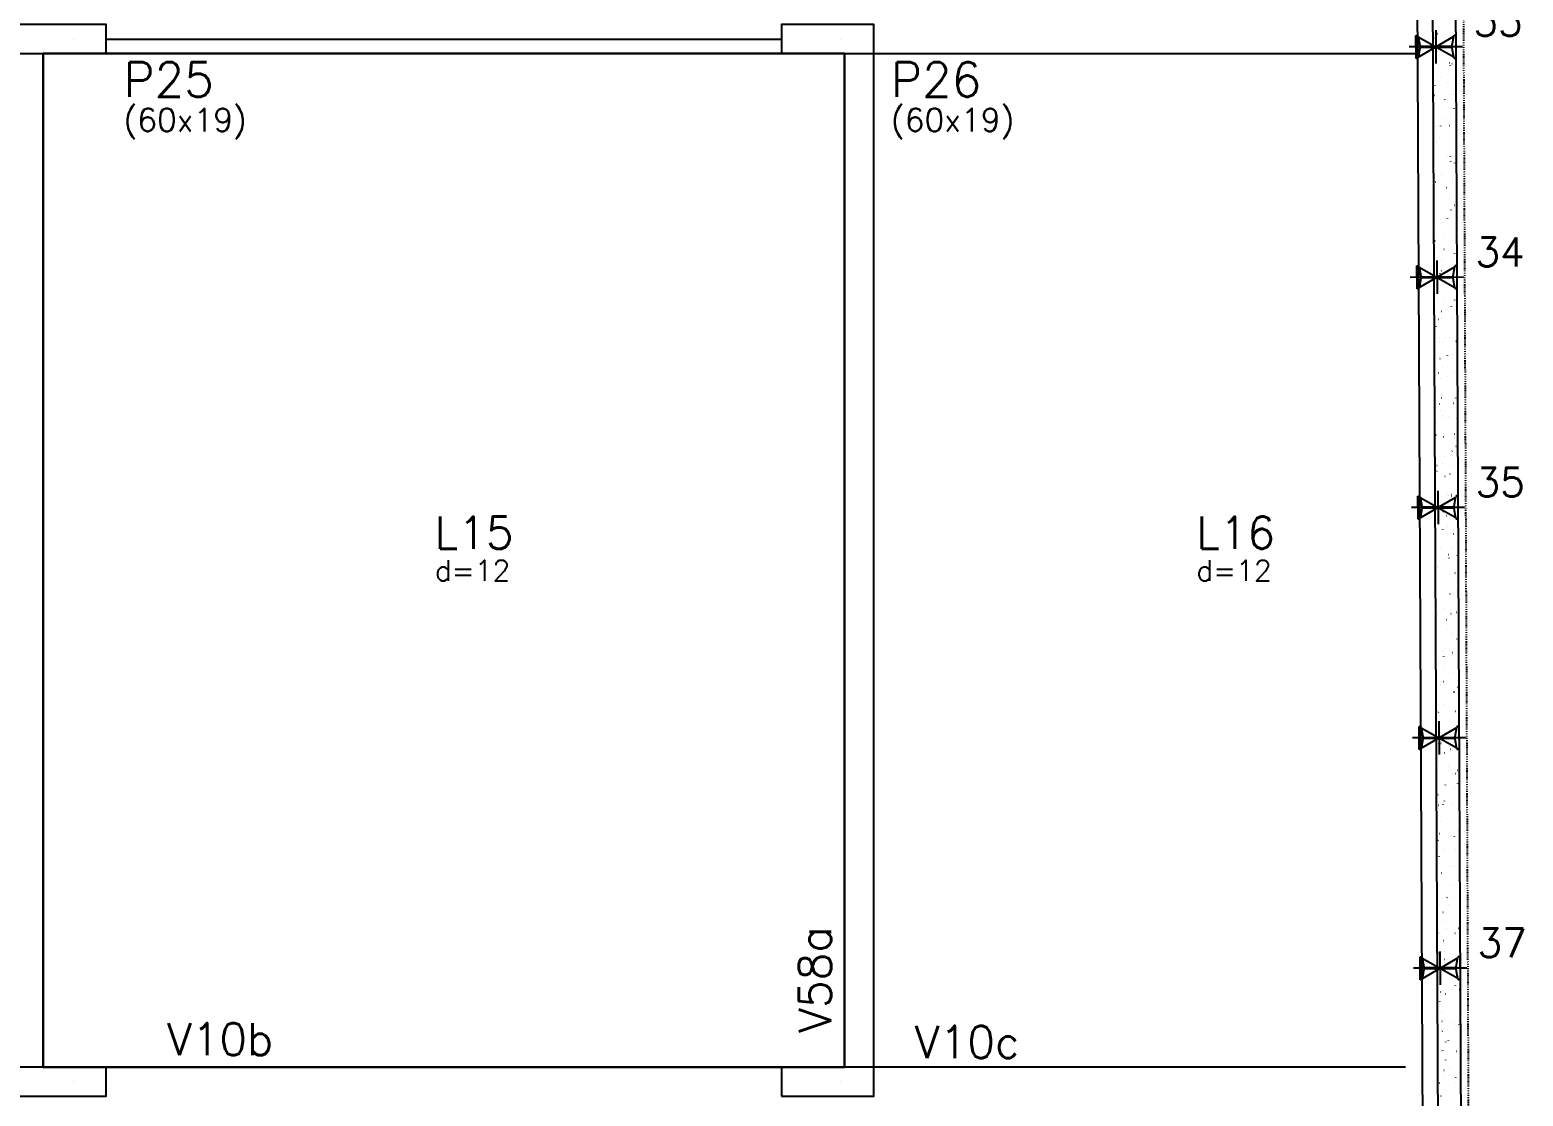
# Model space of a CAD drawing. Extents: x -40810 to 33675, y -2018 to 21213.
# Drawn here: x -8272 to -7300, y 11625 to 12320 of the extents above; entities that cross this region are included whole.
import ezdxf

# ---------------------------------------------------------------- set-up
doc = ezdxf.new("R2010")
doc.units = 0
doc.linetypes.add('DASHED', pattern=[0.75, 0.5, -0.25])
doc.linetypes.add('ESTILO_TQS_0003', pattern=[1.5, 0.5, -0.4, 0.1, -0.5])
doc.layers.get('0').update_dxf_attribs({"color": 1, "lineweight": 9})
for name, color, linetype in [('1', 5, 'Continuous'), ('10', 7, 'Continuous'), ('12', 3, 'Continuous'), ('13', 7, 'Continuous'), ('19', 5, 'Continuous'), ('24', 5, 'ESTILO_TQS_0003'), ('242', 3, 'Continuous'), ('3', 2, 'Continuous'), ('49', 20, 'Continuous'), ('51', 6, 'Continuous'), ('52', 21, 'Continuous'), ('8', 5, 'Continuous'), ('9', 3, 'Continuous'), ('PEDIREITO', 1, 'DASHED'), ('STEPHANIE', 6, 'Continuous')]:
    doc.layers.add(name, color=color, linetype=linetype)
doc.styles.get("Standard").update_dxf_attribs({"font": 'romans.shx', "width": 0.8})

# ---------------------------------------------------------------- blocks, each defined once
blk = doc.blocks.new('_H9EFD498501-004')
for p, q in [((3960.702911, 3805.538144), (3960.702911, 3805.538144)), ((3960.702911, 3805.538144), (3960.702911, 3805.538144)), ((3963.660768, 3805.667287), (3963.735696, 3805.670558)), ((3973.776131, 3806.108933), (3973.85106, 3806.112204)), ((3975.649346, 3806.190719), (3975.700142, 3806.192937)), ((3960.7197, 3801.805755), (3960.7197, 3801.805755)), ((3960.7197, 3801.805755), (3960.7197, 3801.805755)), ((3960.7197, 3801.805755), (3960.7197, 3801.805755)), ((3960.731634, 3799.152726), (3960.731634, 3799.152726)), ((3960.731634, 3799.152726), (3960.731634, 3799.152726)), ((3960.731634, 3799.152726), (3960.731634, 3799.152726)), ((3961.82845, 3803.250706), (3961.874107, 3803.310207)), ((3962.02105, 3803.032953), (3962.030839, 3803.107311)), ((3973.284364, 3798.546917), (3973.294153, 3798.621275)), ((3973.96004, 3802.085393), (3974.033262, 3802.101626)), ((3960.757357, 3793.434257), (3960.757357, 3793.434257)), ((3960.789561, 3786.275011), (3960.789561, 3786.275011)), ((3960.793327, 3785.437957), (3960.793327, 3785.437957)), ((3960.793327, 3785.437957), (3960.793327, 3785.437957)), ((3960.793327, 3785.437957), (3960.793327, 3785.437957)), ((3961.13593, 3786.351799), (3961.209152, 3786.368032)), ((3962.488315, 3785.511962), (3962.563243, 3785.515233)), ((3964.36153, 3785.593748), (3964.436459, 3785.597019)), ((3971.693576, 3786.463683), (3971.703365, 3786.538041)), ((3972.002586, 3784.884209), (3972.048243, 3784.94371)), ((3973.203107, 3785.97978), (3973.278036, 3785.983051)), ((3974.315926, 3789.273733), (3974.389149, 3789.289966)), ((3974.399584, 3788.008037), (3974.445242, 3788.067539)), ((3965.747563, 3776.732503), (3965.79322, 3776.792005)), ((3975.037924, 3776.543239), (3975.111146, 3776.559472)), ((3960.847488, 3773.397295), (3960.847488, 3773.397295)), ((3960.847488, 3773.397295), (3960.847488, 3773.397295)), ((3960.847488, 3773.397295), (3960.847488, 3773.397295)), ((3960.861131, 3770.364382), (3960.861131, 3770.364382)), ((3960.861131, 3770.364382), (3960.861131, 3770.364382)), ((3960.861131, 3770.364382), (3960.861131, 3770.364382)), ((3960.883742, 3765.33777), (3960.883742, 3765.33777)), ((3960.883742, 3765.33777), (3960.883742, 3765.33777)), ((3961.915291, 3765.382808), (3961.990219, 3765.38608)), ((3962.00368, 3771.85338), (3962.049337, 3771.912882)), ((3970.029367, 3773.822761), (3970.039156, 3773.897119)), ((3972.030654, 3765.824455), (3972.105583, 3765.827726)), ((3973.903869, 3765.906241), (3973.978798, 3765.909512)), ((3960.905415, 3760.519579), (3960.905415, 3760.519579)), ((3962.213814, 3760.809644), (3962.287037, 3760.825877)), ((3968.541368, 3762.520289), (3968.551158, 3762.594648)), ((3974.574814, 3756.610712), (3974.620471, 3756.670213)), ((3975.393811, 3763.731579), (3975.467033, 3763.747812)), ((3960.963342, 3747.641864), (3960.963342, 3747.641864)), ((3960.963342, 3747.641864), (3960.963342, 3747.641864)), ((3960.963342, 3747.641864), (3960.963342, 3747.641864)), ((3962.616053, 3745.309269), (3962.690982, 3745.312541)), ((3965.922792, 3745.335177), (3965.96845, 3745.394679)), ((3966.95058, 3750.437055), (3966.96037, 3750.511413)), ((3971.45763, 3745.695301), (3971.532559, 3745.698573)), ((3972.177816, 3753.486883), (3972.223473, 3753.546385)), ((3960.974158, 3745.237583), (3960.974158, 3745.237583)), ((3961.002562, 3738.923008), (3961.002562, 3738.923008)), ((3961.002562, 3738.923008), (3961.002562, 3738.923008)), ((3961.002562, 3738.923008), (3961.002562, 3738.923008)), ((3962.17891, 3740.456054), (3962.224567, 3740.515556)), ((3965.286371, 3737.796133), (3965.296161, 3737.870491)), ((3961.02127, 3734.764148), (3961.02127, 3734.764148)), ((3963.291699, 3735.26749), (3963.364921, 3735.283723)), ((3963.798373, 3726.493662), (3963.808162, 3726.56802)), ((3961.064573, 3725.137396), (3961.064573, 3725.137396)), ((3961.064573, 3725.137396), (3961.064573, 3725.137396)), ((3961.064573, 3725.137396), (3961.064573, 3725.137396)), ((3961.079197, 3721.886433), (3961.079197, 3721.886433)), ((3961.079197, 3721.886433), (3961.079197, 3721.886433)), ((3961.079197, 3721.886433), (3961.079197, 3721.886433)), ((3970.285177, 3725.539976), (3970.360106, 3725.543247)), ((3972.158392, 3725.621762), (3972.233321, 3725.625034)), ((3972.353046, 3722.089557), (3972.398703, 3722.149059)), ((3974.750044, 3725.213386), (3974.795701, 3725.272888)), ((3974.958897, 3721.226863), (3974.968687, 3721.301221)), ((3961.137124, 3709.008717), (3961.137124, 3709.008717)), ((3961.143993, 3707.481635), (3961.143993, 3707.481635)), ((3961.143993, 3707.481635), (3961.143993, 3707.481635)), ((3961.143993, 3707.481635), (3961.143993, 3707.481635)), ((3962.207585, 3714.410427), (3962.217374, 3714.484786)), ((3962.35414, 3709.058729), (3962.399797, 3709.11823)), ((3964.369583, 3709.725336), (3964.442805, 3709.741569)), ((3966.098022, 3713.937852), (3966.143679, 3713.997353)), ((3973.294688, 3708.585941), (3973.304478, 3708.660299)), ((3961.148995, 3706.36964), (3961.148995, 3706.36964)), ((3961.148995, 3706.36964), (3961.148995, 3706.36964)), ((3961.154988, 3705.037209), (3961.154988, 3705.037209)), ((3961.154988, 3705.037209), (3961.154988, 3705.037209)), ((3969.712153, 3705.410823), (3969.787082, 3705.414094)), ((3971.80669, 3697.283469), (3971.816479, 3697.357828)), ((3961.195051, 3696.131002), (3961.195051, 3696.131002)), ((3961.195051, 3696.131002), (3961.195051, 3696.131002)), ((3961.195051, 3696.131002), (3961.195051, 3696.131002)), ((3972.528276, 3690.692232), (3972.573933, 3690.751733)), ((3974.925274, 3693.816061), (3974.970931, 3693.875562)), ((3961.245404, 3684.937022), (3961.245404, 3684.937022)), ((3961.245404, 3684.937022), (3961.245404, 3684.937022)), ((3961.245404, 3684.937022), (3961.245404, 3684.937022)), ((3961.252978, 3683.253286), (3961.252978, 3683.253286)), ((3961.252978, 3683.253286), (3961.252978, 3683.253286)), ((3961.252978, 3683.253286), (3961.252978, 3683.253286)), ((3961.786357, 3683.371533), (3961.859579, 3683.387766)), ((3962.529369, 3677.661403), (3962.575026, 3677.720905)), ((3965.447467, 3684.183182), (3965.520689, 3684.199415)), ((3966.273252, 3682.540526), (3966.318909, 3682.600028)), ((3968.5397, 3685.255497), (3968.614629, 3685.258769)), ((3970.215902, 3685.200235), (3970.225691, 3685.274593)), ((3970.412915, 3685.337284), (3970.487844, 3685.340555)), ((3961.285424, 3676.040262), (3961.285424, 3676.040262)), ((3961.285424, 3676.040262), (3961.285424, 3676.040262)), ((3961.285424, 3676.040262), (3961.285424, 3676.040262)), ((3961.310905, 3670.37557), (3961.310905, 3670.37557)), ((3961.310905, 3670.37557), (3961.310905, 3670.37557)), ((3962.142243, 3670.559874), (3962.215466, 3670.576107)), ((3968.551693, 3672.559313), (3968.561482, 3672.633671)), ((3961.335819, 3664.836835), (3961.335819, 3664.836835)), ((3961.335819, 3664.836835), (3961.335819, 3664.836835)), ((3962.864241, 3657.829379), (3962.937463, 3657.845612)), ((3966.525351, 3658.641028), (3966.598573, 3658.657261)), ((3967.063694, 3661.256842), (3967.073484, 3661.3312)), ((3967.966676, 3665.126344), (3968.041604, 3665.129615)), ((3972.703506, 3659.294906), (3972.749163, 3659.354408)), ((3975.100504, 3662.418735), (3975.146161, 3662.478236)), ((3961.368832, 3657.497855), (3961.368832, 3657.497855)), ((3961.368832, 3657.497855), (3961.368832, 3657.497855)), ((3961.368832, 3657.497855), (3961.368832, 3657.497855)), ((3965.472906, 3649.173607), (3965.482696, 3649.247966)), ((3966.448482, 3651.143201), (3966.494139, 3651.202702)), ((3961.426235, 3644.736647), (3961.426235, 3644.736647)), ((3961.426235, 3644.736647), (3961.426235, 3644.736647)), ((3961.426235, 3644.736647), (3961.426235, 3644.736647)), ((3961.426759, 3644.620139), (3961.426759, 3644.620139)), ((3961.426759, 3644.620139), (3961.426759, 3644.620139)), ((3961.426855, 3644.598888), (3961.426855, 3644.598888)), ((3961.426855, 3644.598888), (3961.426855, 3644.598888)), ((3961.426855, 3644.598888), (3961.426855, 3644.598888)), ((3962.704599, 3646.264077), (3962.750256, 3646.323579)), ((3963.220128, 3645.01772), (3963.29335, 3645.033953)), ((3966.794223, 3644.971019), (3966.869152, 3644.97429)), ((3968.667438, 3645.052805), (3968.742367, 3645.056077)), ((3961.484686, 3631.742424), (3961.484686, 3631.742424)), ((3961.484686, 3631.742424), (3961.484686, 3631.742424)), ((3961.484686, 3631.742424), (3961.484686, 3631.742424)), ((3963.808697, 3636.532685), (3963.818487, 3636.607044)), ((3963.942125, 3632.287225), (3964.015347, 3632.303458)), ((3967.603235, 3633.098873), (3967.676457, 3633.115106)), ((3975.072011, 3632.046649), (3975.081801, 3632.121008)), ((3975.275734, 3631.021409), (3975.321391, 3631.080911)), ((3961.51665, 3624.63646), (3961.51665, 3624.63646)), ((3961.51665, 3624.63646), (3961.51665, 3624.63646)), ((3961.540632, 3619.305023), (3961.540632, 3619.305023)), ((3961.540632, 3619.305023), (3961.540632, 3619.305023)), ((3961.540632, 3619.305023), (3961.540632, 3619.305023)), ((3961.542613, 3618.864708), (3961.542613, 3618.864708)), ((3961.542613, 3618.864708), (3961.542613, 3618.864708)), ((3962.320699, 3625.230214), (3962.330488, 3625.304572)), ((3964.298012, 3619.475565), (3964.371234, 3619.491798)), ((3966.221199, 3624.841865), (3966.296127, 3624.845137)), ((3966.623712, 3619.745875), (3966.669369, 3619.805376)), ((3972.878736, 3627.89758), (3972.924393, 3627.957082)), ((3973.481223, 3619.963415), (3973.491013, 3620.037773)), ((3976.336562, 3625.283512), (3976.411491, 3625.286783)), ((3961.568285, 3613.157515), (3961.568285, 3613.157515)), ((3961.568285, 3613.157515), (3961.568285, 3613.157515)), ((3961.568285, 3613.157515), (3961.568285, 3613.157515)), ((3962.879829, 3614.866752), (3962.925486, 3614.926253)), ((3961.60054, 3605.986993), (3961.60054, 3605.986993)), ((3961.60054, 3605.986993), (3961.60054, 3605.986993)), ((3961.60054, 3605.986993), (3961.60054, 3605.986993)), ((3961.607066, 3604.536273), (3961.607066, 3604.536273)), ((3961.607066, 3604.536273), (3961.607066, 3604.536273)), ((3961.607066, 3604.536273), (3961.607066, 3604.536273)), ((3965.020009, 3606.745071), (3965.093232, 3606.761304)), ((3965.048746, 3604.68654), (3965.123674, 3604.689812)), ((3966.921961, 3604.768327), (3966.99689, 3604.771598)), ((3968.681119, 3607.556719), (3968.754342, 3607.572952)), ((3971.817014, 3607.322493), (3971.826804, 3607.396851)), ((3975.450963, 3599.624084), (3975.496621, 3599.683585)), ((3975.763538, 3605.154358), (3975.838467, 3605.15763)), ((3961.658467, 3593.109277), (3961.658467, 3593.109277)), ((3961.658467, 3593.109277), (3961.658467, 3593.109277)), ((3965.375896, 3593.933411), (3965.449118, 3593.949644)), ((3970.329016, 3596.020022), (3970.338805, 3596.09438)), ((3973.053965, 3596.500255), (3973.099622, 3596.559756)), ((3961.697481, 3584.436086), (3961.697481, 3584.436086)), ((3961.697481, 3584.436086), (3961.697481, 3584.436086)), ((3961.709716, 3581.716142), (3961.709716, 3581.716142)), ((3961.709716, 3581.716142), (3961.709716, 3581.716142)), ((3961.709716, 3581.716142), (3961.709716, 3581.716142)), ((3961.716394, 3580.231561), (3961.716394, 3580.231561)), ((3961.716394, 3580.231561), (3961.716394, 3580.231561)), ((3961.716394, 3580.231561), (3961.716394, 3580.231561)), ((3963.055059, 3583.469426), (3963.100716, 3583.528928)), ((3964.475722, 3584.557387), (3964.55065, 3584.560658)), ((3966.097893, 3581.202916), (3966.171116, 3581.219149)), ((3966.798942, 3588.348549), (3966.844599, 3588.408051)), ((3968.738228, 3583.936787), (3968.748017, 3584.011146)), ((3969.759003, 3582.014565), (3969.832226, 3582.030798)), ((3974.591085, 3584.999033), (3974.666014, 3585.002305)), ((3976.4643, 3585.08082), (3976.539229, 3585.084091)), ((3967.074019, 3571.295865), (3967.083808, 3571.370224)), ((3961.774321, 3567.353846), (3961.774321, 3567.353846)), ((3961.774321, 3567.353846), (3961.774321, 3567.353846)), ((3961.787897, 3564.335899), (3961.787897, 3564.335899)), ((3961.787897, 3564.335899), (3961.787897, 3564.335899)), ((3961.787897, 3564.335899), (3961.787897, 3564.335899)), ((3963.303269, 3564.402062), (3963.378197, 3564.405333)), ((3965.176484, 3564.483848), (3965.251413, 3564.48712)), ((3966.45378, 3568.391257), (3966.527002, 3568.40749)), ((3973.229195, 3565.102929), (3973.274852, 3565.162431)), ((3974.018061, 3564.86988), (3974.09299, 3564.873151)), ((3975.626193, 3568.226758), (3975.67185, 3568.286259)), ((3961.832248, 3554.47613), (3961.832248, 3554.47613)), ((3961.832248, 3554.47613), (3961.832248, 3554.47613)), ((3961.832248, 3554.47613), (3961.832248, 3554.47613)), ((3963.230289, 3552.072101), (3963.275946, 3552.131602)), ((3965.58602, 3559.993394), (3965.59581, 3560.067752)), ((3966.974172, 3556.951224), (3967.019829, 3557.010725)), ((3967.175778, 3555.660762), (3967.249, 3555.676995)), ((3970.836888, 3556.472411), (3970.91011, 3556.488644)), ((3976.746545, 3554.726595), (3976.756334, 3554.800953)), ((3961.851147, 3550.274768), (3961.851147, 3550.274768)), ((3961.851147, 3550.274768), (3961.851147, 3550.274768)), ((3961.851147, 3550.274768), (3961.851147, 3550.274768)), ((3961.878312, 3544.235712), (3961.878312, 3544.235712)), ((3961.878312, 3544.235712), (3961.878312, 3544.235712)), ((3961.890175, 3541.598415), (3961.890175, 3541.598415)), ((3961.890175, 3541.598415), (3961.890175, 3541.598415)), ((3962.730245, 3544.272908), (3962.805173, 3544.27618)), ((3963.995232, 3547.91016), (3964.005022, 3547.984518)), ((3967.531664, 3542.849103), (3967.604886, 3542.865336)), ((3972.845608, 3544.714555), (3972.920537, 3544.717826)), ((3974.718823, 3544.796341), (3974.793752, 3544.799612)), ((3975.082336, 3542.085673), (3975.092125, 3542.160031)), ((3961.93227, 3532.240406), (3961.93227, 3532.240406)), ((3962.331023, 3535.269238), (3962.340813, 3535.343596)), ((3973.404425, 3533.705604), (3973.450082, 3533.765105)), ((3975.801423, 3536.829432), (3975.84708, 3536.888934)), ((3961.948102, 3528.720699), (3961.948102, 3528.720699)), ((3961.948102, 3528.720699), (3961.948102, 3528.720699)), ((3961.948102, 3528.720699), (3961.948102, 3528.720699)), ((3961.968728, 3524.135525), (3961.968728, 3524.135525)), ((3963.431007, 3524.19937), (3963.505936, 3524.202641)), ((3967.149401, 3525.553898), (3967.195058, 3525.613399)), ((3968.253662, 3530.118608), (3968.326884, 3530.134841)), ((3971.914772, 3530.930257), (3971.987994, 3530.94649)), ((3972.272584, 3524.585401), (3972.347513, 3524.588673)), ((3973.594337, 3530.783201), (3973.604127, 3530.85756)), ((3961.992578, 3518.833395), (3961.992578, 3518.833395)), ((3961.992578, 3518.833395), (3961.992578, 3518.833395)), ((3961.992578, 3518.833395), (3961.992578, 3518.833395)), ((3962.00603, 3515.842984), (3962.00603, 3515.842984)), ((3962.00603, 3515.842984), (3962.00603, 3515.842984)), ((3963.405519, 3520.674775), (3963.451176, 3520.734276)), ((3968.609548, 3517.306948), (3968.682771, 3517.323181)), ((3972.003549, 3518.699967), (3972.013339, 3518.774326)), ((3962.059143, 3504.035338), (3962.059143, 3504.035338)), ((3962.059143, 3504.035338), (3962.059143, 3504.035338)), ((3962.059143, 3504.035338), (3962.059143, 3504.035338)), ((3962.063957, 3502.965268), (3962.063957, 3502.965268)), ((3962.063957, 3502.965268), (3962.063957, 3502.965268)), ((3962.063957, 3502.965268), (3962.063957, 3502.965268)), ((3969.331546, 3504.576454), (3969.404768, 3504.592687)), ((3970.33934, 3506.059045), (3970.34913, 3506.133404)), ((3971.100131, 3504.430076), (3971.17506, 3504.433348)), ((3972.973346, 3504.511862), (3973.048275, 3504.515134)), ((3972.992656, 3505.388102), (3973.065878, 3505.404335)), ((3973.579655, 3502.308278), (3973.625312, 3502.367779)), ((3975.976653, 3505.432107), (3976.02231, 3505.491608)), ((3967.324631, 3494.156572), (3967.370288, 3494.216074)), ((3968.851342, 3494.756574), (3968.861131, 3494.830932)), ((3962.121884, 3490.087552), (3962.121884, 3490.087552)), ((3962.121884, 3490.087552), (3962.121884, 3490.087552)), ((3962.134009, 3487.392022), (3962.134009, 3487.392022)), ((3962.134009, 3487.392022), (3962.134009, 3487.392022)), ((3962.134009, 3487.392022), (3962.134009, 3487.392022)), ((3962.149559, 3483.935151), (3962.149559, 3483.935151)), ((3962.149559, 3483.935151), (3962.149559, 3483.935151)), ((3963.580748, 3489.277449), (3963.626406, 3489.336951)), ((3967.260554, 3482.67334), (3967.270343, 3482.747698)), ((3969.687433, 3491.764794), (3969.760655, 3491.781027)), ((3970.527107, 3484.300923), (3970.602036, 3484.304194)), ((3962.179811, 3477.209837), (3962.179811, 3477.209837)), ((3962.179811, 3477.209837), (3962.179811, 3477.209837)), ((3962.179811, 3477.209837), (3962.179811, 3477.209837)), ((3970.40943, 3479.0343), (3970.482652, 3479.050533)), ((3974.07054, 3479.845948), (3974.143762, 3479.862181)), ((3976.151883, 3474.034781), (3976.19754, 3474.094283)), ((3962.237738, 3464.332121), (3962.237738, 3464.332121)), ((3962.237738, 3464.332121), (3962.237738, 3464.332121)), ((3962.239974, 3463.834964), (3962.239974, 3463.834964)), ((3962.239974, 3463.834964), (3962.239974, 3463.834964)), ((3962.239974, 3463.834964), (3962.239974, 3463.834964)), ((3965.596345, 3470.032418), (3965.606134, 3470.106776)), ((3969.354654, 3464.145598), (3969.429583, 3464.148869)), ((3970.765317, 3466.22264), (3970.838539, 3466.238873)), ((3971.227869, 3464.227384), (3971.302798, 3464.230655)), ((3973.754885, 3470.910952), (3973.800542, 3470.970454)), ((3976.859659, 3465.546381), (3976.869448, 3465.62074)), ((3962.27544, 3455.950648), (3962.27544, 3455.950648)), ((3962.27544, 3455.950648), (3962.27544, 3455.950648)), ((3962.27544, 3455.950648), (3962.27544, 3455.950648)), ((3963.755978, 3457.880124), (3963.801635, 3457.939625)), ((3964.108346, 3458.729946), (3964.118136, 3458.804305)), ((3967.499861, 3462.759247), (3967.545518, 3462.818748)), ((3971.487314, 3453.492145), (3971.560536, 3453.508378)), ((3975.148424, 3454.303794), (3975.221646, 3454.320027)), ((3975.268871, 3453.463147), (3975.27866, 3453.537506)), ((3962.295665, 3451.454406), (3962.295665, 3451.454406)), ((3962.295665, 3451.454406), (3962.295665, 3451.454406)), ((3962.295665, 3451.454406), (3962.295665, 3451.454406)), ((3962.323908, 3445.175789), (3962.323908, 3445.175789)), ((3962.323908, 3445.175789), (3962.323908, 3445.175789)), ((3962.33039, 3443.734777), (3962.33039, 3443.734777)), ((3962.33039, 3443.734777), (3962.33039, 3443.734777)), ((3962.517558, 3446.646712), (3962.527348, 3446.72107)), ((3968.78163, 3444.016444), (3968.856559, 3444.019716)), ((3962.353592, 3438.57669), (3962.353592, 3438.57669)), ((3962.353592, 3438.57669), (3962.353592, 3438.57669)), ((3971.843201, 3440.680486), (3971.916423, 3440.696719)), ((3973.604662, 3440.822225), (3973.614451, 3440.896584)), ((3973.930115, 3439.513627), (3973.975772, 3439.573128)), ((3976.327113, 3442.637455), (3976.37277, 3442.696957)), ((3962.411519, 3425.698975), (3962.411519, 3425.698975)), ((3962.411519, 3425.698975), (3962.411519, 3425.698975)), ((3962.411519, 3425.698975), (3962.411519, 3425.698975)), ((3962.416871, 3424.509275), (3962.416871, 3424.509275)), ((3962.416871, 3424.509275), (3962.416871, 3424.509275)), ((3962.416871, 3424.509275), (3962.416871, 3424.509275)), ((3963.931208, 3426.482798), (3963.976865, 3426.5423)), ((3967.675091, 3431.361921), (3967.720748, 3431.421423)), ((3972.116663, 3429.519754), (3972.126453, 3429.594112)), ((3972.565198, 3427.949991), (3972.638421, 3427.966224)), ((3976.226308, 3428.76164), (3976.299531, 3428.777873)), ((3962.420805, 3423.63459), (3962.420805, 3423.63459)), ((3962.420805, 3423.63459), (3962.420805, 3423.63459)), ((3962.420805, 3423.63459), (3962.420805, 3423.63459)), ((3967.609177, 3423.861119), (3967.684106, 3423.864391)), ((3969.482392, 3423.942905), (3969.557321, 3423.946177)), ((3970.525875, 3417.43652), (3970.535665, 3417.510878)), ((3972.921085, 3415.138332), (3972.994307, 3415.154565)), ((3962.469446, 3412.821259), (3962.469446, 3412.821259)), ((3962.469446, 3412.821259), (3962.469446, 3412.821259)), ((3968.861666, 3404.795598), (3968.871456, 3404.869956)), ((3974.105344, 3408.116301), (3974.151001, 3408.175803)), ((3976.502343, 3411.24013), (3976.548, 3411.299631)), ((3962.511221, 3403.534403), (3962.511221, 3403.534403)), ((3962.511221, 3403.534403), (3962.511221, 3403.534403)), ((3962.527373, 3399.943544), (3962.527373, 3399.943544)), ((3962.527373, 3399.943544), (3962.527373, 3399.943544)), ((3962.527373, 3399.943544), (3962.527373, 3399.943544)), ((3964.106438, 3395.085472), (3964.152095, 3395.144974)), ((3967.036153, 3403.731966), (3967.111081, 3403.735237)), ((3967.850321, 3399.964595), (3967.895978, 3400.024097)), ((3973.643083, 3402.407837), (3973.716305, 3402.42407)), ((3977.151516, 3404.173612), (3977.226445, 3404.176883)), ((3977.304193, 3403.219486), (3977.377415, 3403.235718)), ((3962.558301, 3393.067902), (3962.558301, 3393.067902)), ((3962.558301, 3393.067902), (3962.558301, 3393.067902)), ((3962.558301, 3393.067902), (3962.558301, 3393.067902)), ((3962.5853, 3387.065828), (3962.5853, 3387.065828)), ((3962.5853, 3387.065828), (3962.5853, 3387.065828)), ((3967.373668, 3393.493126), (3967.383457, 3393.567485)), ((3973.998969, 3389.596177), (3974.072191, 3389.61241)), ((3962.601636, 3383.434216), (3962.601636, 3383.434216)), ((3962.601636, 3383.434216), (3962.601636, 3383.434216)), ((3962.601636, 3383.434216), (3962.601636, 3383.434216)), ((3965.78288, 3381.409892), (3965.792669, 3381.48425)), ((3965.8637, 3383.576641), (3965.938629, 3383.579912)), ((3967.736915, 3383.658427), (3967.811844, 3383.661698)), ((3974.280574, 3376.718975), (3974.326231, 3376.778477)), ((3974.720967, 3376.865683), (3974.794189, 3376.881916)), ((3976.578492, 3384.044458), (3976.653421, 3384.04773)), ((3976.677572, 3379.842804), (3976.723229, 3379.902306)), ((3976.869983, 3375.585405), (3976.879773, 3375.659764)), ((3962.643227, 3374.188112), (3962.643227, 3374.188112)), ((3962.643227, 3374.188112), (3962.643227, 3374.188112)), ((3962.643227, 3374.188112), (3962.643227, 3374.188112)), ((3964.118671, 3368.76897), (3964.12846, 3368.843328)), ((3968.025551, 3368.56727), (3968.071208, 3368.626771)), ((3962.692051, 3363.334029), (3962.692051, 3363.334029)), ((3962.692051, 3363.334029), (3962.692051, 3363.334029)), ((3962.699732, 3361.626528), (3962.699732, 3361.626528)), ((3962.699732, 3361.626528), (3962.699732, 3361.626528)), ((3962.699732, 3361.626528), (3962.699732, 3361.626528)), ((3962.701154, 3361.310397), (3962.701154, 3361.310397)), ((3962.701154, 3361.310397), (3962.701154, 3361.310397)), ((3962.715545, 3358.111172), (3962.715545, 3358.111172)), ((3964.281668, 3363.688147), (3964.327325, 3363.747648)), ((3965.290676, 3363.447487), (3965.365604, 3363.450759)), ((3975.076853, 3364.054023), (3975.150075, 3364.070256)), ((3975.381985, 3364.282934), (3975.391774, 3364.357292)), ((3975.406039, 3363.889133), (3975.480968, 3363.892405)), ((3977.279254, 3363.97092), (3977.354183, 3363.974191)), ((3962.759081, 3348.432681), (3962.759081, 3348.432681)), ((3962.759081, 3348.432681), (3962.759081, 3348.432681)), ((3962.759081, 3348.432681), (3962.759081, 3348.432681)), ((3973.791197, 3352.1997), (3973.800986, 3352.274058)), ((3975.798851, 3351.323529), (3975.872073, 3351.339762)), ((3976.852802, 3348.445479), (3976.898459, 3348.50498)), ((3962.782467, 3343.233842), (3962.782467, 3343.233842)), ((3962.782467, 3343.233842), (3962.782467, 3343.233842)), ((3962.782467, 3343.233842), (3962.782467, 3343.233842)), ((3964.118223, 3343.292162), (3964.193151, 3343.295433)), ((3965.991438, 3343.373948), (3966.066367, 3343.37722)), ((3968.20078, 3337.169944), (3968.246437, 3337.229446)), ((3972.126988, 3339.558778), (3972.136777, 3339.633136)), ((3974.455804, 3345.32165), (3974.501461, 3345.381151)), ((3974.833015, 3343.75998), (3974.907944, 3343.763251)), ((3976.154737, 3338.511869), (3976.22796, 3338.528102)), ((3962.817008, 3335.554966), (3962.817008, 3335.554966)), ((3962.841163, 3330.185155), (3962.841163, 3330.185155)), ((3962.841163, 3330.185155), (3962.841163, 3330.185155)), ((3962.841163, 3330.185155), (3962.841163, 3330.185155)), ((3962.974741, 3335.589934), (3963.047964, 3335.606167)), ((3964.456898, 3332.290821), (3964.502555, 3332.350323)), ((3970.638989, 3328.256306), (3970.648779, 3328.330664)), ((3962.872882, 3323.133655), (3962.872882, 3323.133655)), ((3962.872882, 3323.133655), (3962.872882, 3323.133655)), ((3962.874935, 3322.67725), (3962.874935, 3322.67725)), ((3962.874935, 3322.67725), (3962.874935, 3322.67725)), ((3962.874935, 3322.67725), (3962.874935, 3322.67725)), ((3963.545199, 3323.163009), (3963.620127, 3323.16628)), ((3973.660562, 3323.604655), (3973.735491, 3323.607926)), ((3975.533777, 3323.686441), (3975.608706, 3323.689713)), ((3976.876735, 3325.781374), (3976.949957, 3325.797607)), ((3962.932862, 3309.799535), (3962.932862, 3309.799535)), ((3964.052626, 3310.04778), (3964.125848, 3310.064013)), ((3969.048201, 3316.173072), (3969.057991, 3316.24743)), ((3974.631034, 3313.924324), (3974.676691, 3313.983826)), ((3977.028032, 3317.048153), (3977.073689, 3317.107654)), ((3977.232622, 3312.969715), (3977.305844, 3312.985948)), ((3962.963298, 3303.033468), (3962.963298, 3303.033468)), ((3962.982594, 3298.743782), (3962.982594, 3298.743782)), ((3962.982594, 3298.743782), (3962.982594, 3298.743782)), ((3962.982594, 3298.743782), (3962.982594, 3298.743782)), ((3964.245961, 3303.08947), (3964.32089, 3303.092741)), ((3964.632127, 3300.893496), (3964.677785, 3300.952997)), ((3967.383992, 3303.53215), (3967.393782, 3303.606508)), ((3968.37601, 3305.772619), (3968.421667, 3305.83212)), ((3973.087538, 3303.475501), (3973.162467, 3303.478773)), ((3977.954619, 3300.23922), (3977.976039, 3300.243969)), ((3962.99079, 3296.921819), (3962.99079, 3296.921819)), ((3962.99079, 3296.921819), (3962.99079, 3296.921819)), ((3962.99079, 3296.921819), (3962.99079, 3296.921819)), ((3965.895994, 3292.229678), (3965.905783, 3292.304037)), ((3963.048717, 3284.044103), (3963.048717, 3284.044103)), ((3963.053713, 3282.93328), (3963.053713, 3282.93328)), ((3963.053713, 3282.93328), (3963.053713, 3282.93328)), ((3963.053713, 3282.93328), (3963.053713, 3282.93328)), ((3964.305206, 3280.146444), (3964.314995, 3280.220803)), ((3965.13051, 3284.505626), (3965.203732, 3284.521859)), ((3971.915085, 3283.320176), (3971.990014, 3283.323448)), ((3973.7883, 3283.401963), (3973.863229, 3283.405234)), ((3974.806264, 3282.526998), (3974.851921, 3282.5865)), ((3977.056518, 3286.962879), (3977.066308, 3287.037238)), ((3977.203262, 3285.650827), (3977.248919, 3285.710329)), ((3963.106644, 3271.166388), (3963.106644, 3271.166388)), ((3963.106644, 3271.166388), (3963.106644, 3271.166388)), ((3963.106644, 3271.166388), (3963.106644, 3271.166388)), ((3963.107183, 3271.046555), (3963.107183, 3271.046555)), ((3963.107183, 3271.046555), (3963.107183, 3271.046555)), ((3964.807357, 3269.49617), (3964.853014, 3269.555671)), ((3968.55124, 3274.375293), (3968.596897, 3274.434794)), ((3975.39231, 3274.321958), (3975.402099, 3274.396316)), ((3963.124025, 3267.302408), (3963.124025, 3267.302408)), ((3963.124025, 3267.302408), (3963.124025, 3267.302408)), ((3963.124025, 3267.302408), (3963.124025, 3267.302408)), ((3963.144129, 3262.833093), (3963.144129, 3262.833093)), ((3963.144129, 3262.833093), (3963.144129, 3262.833093)), ((3966.208394, 3258.963472), (3966.281616, 3258.979705)), ((3971.342061, 3263.191023), (3971.41699, 3263.194294)), ((3973.904311, 3263.019486), (3973.9141, 3263.093844)), ((3963.164571, 3258.288672), (3963.164571, 3258.288672)), ((3972.313523, 3250.936252), (3972.323312, 3251.01061)), ((3974.981494, 3251.129673), (3975.027151, 3251.189174)), ((3977.378492, 3254.253502), (3977.424149, 3254.313003)), ((3963.222498, 3245.410957), (3963.222498, 3245.410957)), ((3963.222498, 3245.410957), (3963.222498, 3245.410957)), ((3963.222498, 3245.410957), (3963.222498, 3245.410957)), ((3963.234544, 3242.732906), (3963.234544, 3242.732906)), ((3963.234544, 3242.732906), (3963.234544, 3242.732906)), ((3963.234544, 3242.732906), (3963.234544, 3242.732906)), ((3968.72647, 3242.977967), (3968.772127, 3243.037469)), ((3970.169608, 3243.035698), (3970.244537, 3243.038969)), ((3972.042823, 3243.117484), (3972.117752, 3243.120756)), ((3963.265456, 3235.861035), (3963.265456, 3235.861035)), ((3963.265456, 3235.861035), (3963.265456, 3235.861035)), ((3963.265456, 3235.861035), (3963.265456, 3235.861035)), ((3963.280425, 3232.533241), (3963.280425, 3232.533241)), ((3963.280425, 3232.533241), (3963.280425, 3232.533241)), ((3963.280425, 3232.533241), (3963.280425, 3232.533241)), ((3963.625168, 3232.609669), (3963.69839, 3232.625902)), ((3964.982587, 3238.098844), (3965.028244, 3238.158346)), ((3967.286278, 3233.421317), (3967.3595, 3233.43755)), ((3970.649314, 3238.29533), (3970.659103, 3238.369688)), ((3963.32496, 3222.632719), (3963.32496, 3222.632719)), ((3963.32496, 3222.632719), (3963.32496, 3222.632719)), ((3969.161315, 3226.992858), (3969.171105, 3227.067217)), ((3969.596584, 3222.906544), (3969.671513, 3222.909816)), ((3977.553722, 3222.856176), (3977.599379, 3222.915677)), ((3963.338352, 3219.655526), (3963.338352, 3219.655526)), ((3963.338352, 3219.655526), (3963.338352, 3219.655526)), ((3963.981055, 3219.798009), (3964.054277, 3219.814242)), ((3967.570527, 3214.909624), (3967.580317, 3214.983983)), ((3968.9017, 3211.580642), (3968.947357, 3211.640143)), ((3975.156723, 3219.732347), (3975.202381, 3219.791849)), ((3963.396279, 3206.77781), (3963.396279, 3206.77781)), ((3963.396279, 3206.77781), (3963.396279, 3206.77781)), ((3963.396279, 3206.77781), (3963.396279, 3206.77781)), ((3963.406886, 3204.419662), (3963.406886, 3204.419662)), ((3963.406886, 3204.419662), (3963.406886, 3204.419662)), ((3963.406886, 3204.419662), (3963.406886, 3204.419662)), ((3963.415375, 3202.532532), (3963.415375, 3202.532532)), ((3963.415375, 3202.532532), (3963.415375, 3202.532532)), ((3963.415375, 3202.532532), (3963.415375, 3202.532532)), ((3964.703052, 3207.067515), (3964.776274, 3207.083748)), ((3965.157817, 3206.701519), (3965.203474, 3206.76102)), ((3965.906318, 3202.268702), (3965.916108, 3202.343061)), ((3968.364162, 3207.879163), (3968.437384, 3207.895396)), ((3968.424131, 3202.751219), (3968.49906, 3202.754491)), ((3970.297346, 3202.833006), (3970.372275, 3202.836277)), ((3963.454206, 3193.900094), (3963.454206, 3193.900094)), ((3963.454206, 3193.900094), (3963.454206, 3193.900094)), ((3964.41832, 3190.966231), (3964.428109, 3191.040589)), ((3965.058939, 3194.255855), (3965.132161, 3194.272088)), ((3977.169632, 3197.782666), (3977.179422, 3197.857024)), ((3977.728951, 3191.45885), (3977.774609, 3191.518352)), ((3963.49882, 3183.981938), (3963.49882, 3183.981938)), ((3963.49882, 3183.981938), (3963.49882, 3183.981938)), ((3963.49882, 3183.981938), (3963.49882, 3183.981938)), ((3963.505791, 3182.432345), (3963.505791, 3182.432345)), ((3963.505791, 3182.432345), (3963.505791, 3182.432345)), ((3965.780936, 3181.52536), (3965.854158, 3181.541593)), ((3967.851107, 3182.622066), (3967.926036, 3182.625337)), ((3969.442046, 3182.337009), (3969.515268, 3182.353242)), ((3975.331953, 3188.335022), (3975.37761, 3188.394523)), ((3975.578845, 3185.699432), (3975.588634, 3185.77379)), ((3977.96647, 3183.063712), (3978.041399, 3183.066984)), ((3963.512133, 3181.022379), (3963.512133, 3181.022379)), ((3963.512133, 3181.022379), (3963.512133, 3181.022379)), ((3963.512133, 3181.022379), (3963.512133, 3181.022379)), ((3963.548317, 3172.978288), (3963.548317, 3172.978288)), ((3963.548317, 3172.978288), (3963.548317, 3172.978288)), ((3963.548317, 3172.978288), (3963.548317, 3172.978288)), ((3965.333047, 3175.304193), (3965.378704, 3175.363694)), ((3969.07693, 3180.183316), (3969.122587, 3180.242818)), ((3973.914636, 3173.05851), (3973.924425, 3173.132868)), ((3963.57006, 3168.144663), (3963.57006, 3168.144663)), ((3963.57006, 3168.144663), (3963.57006, 3168.144663)), ((3963.596206, 3162.332158), (3963.596206, 3162.332158)), ((3963.596206, 3162.332158), (3963.596206, 3162.332158)), ((3963.596206, 3162.332158), (3963.596206, 3162.332158)), ((3966.136823, 3168.713701), (3966.210045, 3168.729934)), ((3966.678654, 3162.466741), (3966.753583, 3162.470012)), ((3968.551869, 3162.548527), (3968.626798, 3162.551798)), ((3972.426637, 3161.756038), (3972.436426, 3161.830397)), ((3977.393446, 3162.934559), (3977.468375, 3162.93783)), ((3963.627987, 3155.266948), (3963.627987, 3155.266948)), ((3963.627987, 3155.266948), (3963.627987, 3155.266948)), ((3963.627987, 3155.266948), (3963.627987, 3155.266948)), ((3966.85882, 3155.983206), (3966.932043, 3155.999439)), ((3970.51993, 3156.794855), (3970.593153, 3156.811088)), ((3975.507183, 3156.937696), (3975.55284, 3156.997197)), ((3977.904181, 3160.061525), (3977.949838, 3160.121026)), ((3963.685914, 3142.389232), (3963.685914, 3142.389232)), ((3963.685914, 3142.389232), (3963.685914, 3142.389232)), ((3963.686622, 3142.231971), (3963.686622, 3142.231971)), ((3963.686622, 3142.231971), (3963.686622, 3142.231971)), ((3965.508277, 3143.906867), (3965.553934, 3143.966369)), ((3966.10563, 3142.337587), (3966.180558, 3142.340859)), ((3967.214707, 3143.171547), (3967.287929, 3143.18778)), ((3969.252159, 3148.78599), (3969.297817, 3148.845492)), ((3970.835849, 3149.672804), (3970.845638, 3149.747163)), ((3976.220993, 3142.779234), (3976.295922, 3142.782505)), ((3978.094209, 3142.86102), (3978.169137, 3142.864291)), ((3963.689748, 3141.536915), (3963.689748, 3141.536915)), ((3963.689748, 3141.536915), (3963.689748, 3141.536915)), ((3963.689748, 3141.536915), (3963.689748, 3141.536915)), ((3969.17164, 3137.031882), (3969.18143, 3137.106241)), ((3963.743841, 3129.511517), (3963.743841, 3129.511517)), ((3963.743841, 3129.511517), (3963.743841, 3129.511517)), ((3963.743841, 3129.511517), (3963.743841, 3129.511517)), ((3967.683641, 3125.729411), (3967.693431, 3125.803769)), ((3967.936705, 3130.441052), (3968.009927, 3130.457285)), ((3971.597815, 3131.252701), (3971.671037, 3131.268934)), ((3975.682413, 3125.54037), (3975.72807, 3125.599872)), ((3978.079411, 3128.664199), (3978.125068, 3128.723701)), ((3963.777037, 3122.131784), (3963.777037, 3122.131784)), ((3963.777037, 3122.131784), (3963.777037, 3122.131784)), ((3963.777037, 3122.131784), (3963.777037, 3122.131784)), ((3963.801768, 3116.633801), (3963.801768, 3116.633801)), ((3963.801768, 3116.633801), (3963.801768, 3116.633801)), ((3964.933177, 3122.182262), (3965.008105, 3122.185534)), ((3966.092854, 3113.646177), (3966.102643, 3113.720535)), ((3966.806392, 3122.264049), (3966.881321, 3122.26732)), ((3968.292591, 3117.629392), (3968.365813, 3117.645625)), ((3969.427389, 3117.388665), (3969.473046, 3117.448166)), ((3975.647969, 3122.65008), (3975.722898, 3122.653352))]:
    blk.add_line(p, q)

msp = doc.modelspace()

# ---------------------------------------------------------------- linework, layer by layer
at = {"linetype": 'Continuous', "ltscale": 30}
for points in [[(-7722.684, 12323.116), (-7722.684, 12304.116), (-7369.423, 12304.116), (-7369.476, 12315.982), (-7368.197, 12315.988), (-7368.045, 12315.132), (-7358.448, 12309.68), (-7359.112, 12457.384)], [(-7722.684, 12323.116), (-7722.684, 12304.116), (-7369.423, 12304.116), (-7369.476, 12315.982), (-7368.197, 12315.988), (-7368.045, 12315.132), (-7357.13, 12308.931), (-7355.759, 12308.937), (-7344.9, 12315.236), (-7344.756, 12316.093), (-7343.477, 12316.099), (-7344.084, 12451.099)]]:
    msp.add_lwpolyline(points, dxfattribs=at)
msp.add_lwpolyline([(-7741.684, 12304.116), (-7782.684, 12304.116), (-8222.684, 12304.116), (-8263.684, 12304.116), (-8263.684, 11644.12), (-8222.684, 11644.12), (-7966.684, 11644.12), (-7782.684, 11644.12), (-7741.684, 11644.12)], close=True, dxfattribs=at)
msp.add_lwpolyline([(-7741.684, 12304.116), (-7782.684, 12304.116), (-8222.684, 12304.116), (-8263.684, 12304.116), (-8263.684, 11644.12), (-8222.684, 11644.12), (-7966.684, 11644.12), (-7782.684, 11644.12), (-7741.684, 11644.12)], close=True, dxfattribs=at)
msp.add_lwpolyline([(-7741.684, 12304.116), (-7782.684, 12304.116), (-8222.684, 12304.116), (-8263.684, 12304.116), (-8263.684, 11644.12), (-8222.684, 11644.12), (-7966.684, 11644.12), (-7782.684, 11644.12), (-7741.684, 11644.12)], close=True, dxfattribs=at)
msp.add_lwpolyline([(-7741.684, 12304.116), (-7782.684, 12304.116), (-8222.684, 12304.116), (-8263.684, 12304.116), (-8263.684, 11644.12), (-8222.684, 11644.12), (-7966.684, 11644.12), (-7782.684, 11644.12), (-7741.684, 11644.12)], close=True, dxfattribs=at)
msp.add_lwpolyline([(-7741.684, 12304.116), (-7782.684, 12304.116), (-8222.684, 12304.116), (-8263.684, 12304.116), (-8263.684, 11644.12), (-8222.684, 11644.12), (-7966.684, 11644.12), (-7782.684, 11644.12), (-7741.684, 11644.12)], close=True, dxfattribs=at)
msp.add_lwpolyline([(-7741.684, 12304.116), (-7782.684, 12304.116), (-8222.684, 12304.116), (-8263.684, 12304.116), (-8263.684, 11644.12), (-8222.684, 11644.12), (-7966.684, 11644.12), (-7782.684, 11644.12), (-7741.684, 11644.12)], close=True, dxfattribs=at)
msp.add_lwpolyline([(-7741.684, 12304.116), (-7782.684, 12304.116), (-8222.684, 12304.116), (-8263.684, 12304.116), (-8263.684, 11644.12), (-8222.684, 11644.12), (-7966.684, 11644.12), (-7782.684, 11644.12), (-7741.684, 11644.12)], close=True, dxfattribs=at)
at = {"layer": '1'}
for points in [[(-8263.684, 11644.12), (-8263.684, 12304.116)], [(-8222.684, 12304.116), (-7782.684, 12304.116)], [(-7741.684, 12304.116), (-7741.684, 11644.12)], [(-7722.684, 12304.116), (-7368.423, 12304.116)], [(-7722.684, 11644.12), (-7722.684, 12304.116)], [(-7966.684, 11644.12), (-8222.684, 11644.12)], [(-7782.684, 11644.12), (-7966.684, 11644.12)], [(-7376.186, 11644.12), (-7722.684, 11644.12)]]:
    msp.add_lwpolyline(points, dxfattribs=at)
at = {"layer": '24'}
msp.add_line((-7339.339, 12507.92), (-7322.183, 8693.78), dxfattribs=at)
at = {"layer": '242'}
for p, q in [((-8244.184, 12313.616), (-8244.184, 12313.616)), ((-7744.184, 12313.616), (-7744.184, 12313.616)), ((-8244.184, 11634.62), (-8244.184, 11634.62)), ((-7744.184, 11634.62), (-7744.184, 11634.62))]:
    msp.add_line(p, q, dxfattribs=at)
at = {"layer": '3'}
for points in [[(-8282.684, 12304.116), (-8222.684, 12304.116), (-8222.684, 12323.116), (-8282.684, 12323.116), (-8282.684, 12304.116)], [(-7782.684, 12304.116), (-7722.684, 12304.116), (-7722.684, 12323.116), (-7782.684, 12323.116), (-7782.684, 12304.116)], [(-8282.684, 11625.12), (-8222.684, 11625.12), (-8222.684, 11644.12), (-8282.684, 11644.12), (-8282.684, 11625.12)], [(-7782.684, 11625.12), (-7722.684, 11625.12), (-7722.684, 11644.12), (-7782.684, 11644.12), (-7782.684, 11625.12)]]:
    msp.add_lwpolyline(points, dxfattribs=at)
at = {"layer": '49'}
for p, q in [((-7346.799, 13054.683), (-7327.205, 8698.753)), ((-7361.732, 13039.706), (-7349.705, 10366.032)), ((-7371.687, 13029.706), (-7354.435, 9194.486))]:
    msp.add_line(p, q, dxfattribs=at)
at = {"layer": '51'}
for p, q in [((-7369.476, 12315.982), (-7368.722, 12315.986)), ((-7369.409, 12300.982), (-7369.476, 12315.982)), ((-7356.492, 12319.45), (-7356.394, 12297.632)), ((-7344.231, 12316.096), (-7343.477, 12316.099)), ((-7343.477, 12316.099), (-7343.409, 12301.099)), ((-7339.094, 12308.619), (-7373.791, 12308.463)), ((-7368.112, 12315.505), (-7367.019, 12309.37)), ((-7367.011, 12307.617), (-7368.048, 12301.471)), ((-7368.045, 12315.132), (-7344.841, 12301.949)), ((-7367.985, 12301.845), (-7344.9, 12315.236)), ((-7366.41, 12308.889), (-7346.481, 12308.979)), ((-7346.477, 12308.192), (-7366.405, 12308.102)), ((-7345.874, 12309.465), (-7344.837, 12315.61)), ((-7344.774, 12301.576), (-7345.866, 12307.712)), ((-7368.655, 12300.986), (-7369.409, 12300.982)), ((-7343.409, 12301.099), (-7344.163, 12301.096)), ((-7368.802, 12165.946), (-7368.047, 12165.949)), ((-7368.734, 12150.946), (-7368.802, 12165.946)), ((-7367.437, 12165.469), (-7366.344, 12159.333)), ((-7367.37, 12165.096), (-7344.166, 12151.913)), ((-7367.31, 12151.809), (-7344.225, 12165.2)), ((-7355.817, 12169.413), (-7355.719, 12147.595)), ((-7345.199, 12159.428), (-7344.162, 12165.574)), ((-7343.556, 12166.059), (-7342.802, 12166.063)), ((-7342.802, 12166.063), (-7342.734, 12151.063)), ((-7338.419, 12158.582), (-7373.117, 12158.426)), ((-7367.98, 12150.949), (-7368.734, 12150.946)), ((-7366.337, 12157.58), (-7367.373, 12151.435)), ((-7365.735, 12158.853), (-7345.806, 12158.943)), ((-7345.802, 12158.156), (-7365.73, 12158.066)), ((-7344.099, 12151.54), (-7345.191, 12157.675)), ((-7342.734, 12151.063), (-7343.488, 12151.059)), ((-7368.127, 12015.982), (-7367.373, 12015.986)), ((-7368.059, 12000.982), (-7368.127, 12015.982)), ((-7366.762, 12015.505), (-7365.67, 12009.37)), ((-7366.696, 12015.132), (-7343.491, 12001.949)), ((-7366.636, 12001.845), (-7343.551, 12015.236)), ((-7355.142, 12019.45), (-7355.044, 11997.632)), ((-7344.525, 12009.465), (-7343.488, 12015.61)), ((-7342.881, 12016.096), (-7342.127, 12016.099)), ((-7342.127, 12016.099), (-7342.06, 12001.099)), ((-7337.745, 12008.619), (-7372.442, 12008.463)), ((-7365.662, 12007.617), (-7366.699, 12001.471)), ((-7365.06, 12008.889), (-7345.131, 12008.979)), ((-7345.128, 12008.192), (-7365.056, 12008.102)), ((-7343.425, 12001.576), (-7344.517, 12007.712)), ((-7367.305, 12000.986), (-7368.059, 12000.982)), ((-7342.06, 12001.099), (-7342.814, 12001.096)), ((-7354.468, 11869.419), (-7354.369, 11847.601)), ((-7337.07, 11858.588), (-7371.767, 11858.432)), ((-7367.452, 11865.952), (-7366.698, 11865.955)), ((-7367.385, 11850.952), (-7367.452, 11865.952)), ((-7366.087, 11865.475), (-7364.995, 11859.339)), ((-7366.021, 11865.102), (-7342.816, 11851.919)), ((-7365.961, 11851.815), (-7342.876, 11865.206)), ((-7364.385, 11858.859), (-7344.456, 11858.949)), ((-7343.85, 11859.434), (-7342.813, 11865.58)), ((-7342.206, 11866.065), (-7341.452, 11866.069)), ((-7341.452, 11866.069), (-7341.385, 11851.069)), ((-7366.631, 11850.955), (-7367.385, 11850.952)), ((-7364.987, 11857.586), (-7366.024, 11851.441)), ((-7344.453, 11858.162), (-7364.381, 11858.072)), ((-7342.75, 11851.546), (-7343.842, 11857.681)), ((-7341.385, 11851.069), (-7342.139, 11851.065)), ((-7366.777, 11715.982), (-7366.023, 11715.986)), ((-7366.71, 11700.982), (-7366.777, 11715.982)), ((-7365.413, 11715.505), (-7364.32, 11709.37)), ((-7365.346, 11715.132), (-7342.142, 11701.949)), ((-7365.286, 11701.845), (-7342.201, 11715.236)), ((-7353.793, 11719.45), (-7353.695, 11697.632)), ((-7343.175, 11709.465), (-7342.138, 11715.61)), ((-7341.532, 11716.096), (-7340.778, 11716.099)), ((-7340.778, 11716.099), (-7340.71, 11701.099)), ((-7336.395, 11708.619), (-7371.092, 11708.463)), ((-7364.313, 11707.617), (-7365.349, 11701.471)), ((-7363.711, 11708.889), (-7343.782, 11708.979)), ((-7343.778, 11708.192), (-7363.706, 11708.102)), ((-7342.075, 11701.576), (-7343.167, 11707.712)), ((-7365.956, 11700.986), (-7366.71, 11700.982)), ((-7340.71, 11701.099), (-7341.464, 11701.096))]:
    msp.add_line(p, q, dxfattribs=at)
for centre, start, end in [((-7368.72, 12315.361), 13.396504, 90.257729), ((-7344.228, 12315.471), 90.257729, 167.118955), ((-7366.411, 12309.514), 193.396581, 270.362725), ((-7366.402, 12307.477), 90.257729, 167.118955), ((-7346.483, 12309.604), 270.257729, 347.118955), ((-7346.474, 12307.567), 13.396504, 90.257729), ((-7368.658, 12301.611), 270.257729, 347.118955), ((-7344.166, 12301.721), 193.396504, 270.257729), ((-7368.045, 12165.324), 13.396504, 90.257729), ((-7343.553, 12165.434), 90.257729, 167.118955), ((-7367.983, 12151.574), 270.257729, 347.118955), ((-7365.736, 12159.478), 193.396581, 270.362725), ((-7365.727, 12157.441), 90.257729, 167.118955), ((-7345.809, 12159.568), 270.257729, 347.118955), ((-7345.799, 12157.531), 13.396504, 90.257729), ((-7343.491, 12151.684), 193.396504, 270.257729), ((-7367.37, 12015.361), 13.396504, 90.257729), ((-7342.878, 12015.471), 90.257729, 167.118955), ((-7365.062, 12009.514), 193.396581, 270.362725), ((-7365.053, 12007.477), 90.257729, 167.118955), ((-7345.134, 12009.604), 270.257729, 347.118955), ((-7345.125, 12007.567), 13.396504, 90.257729), ((-7367.308, 12001.611), 270.257729, 347.118955), ((-7342.817, 12001.721), 193.396504, 270.257729), ((-7366.695, 11865.33), 13.396504, 90.257729), ((-7364.387, 11859.484), 193.396581, 270.362725), ((-7344.459, 11859.574), 270.257729, 347.118955), ((-7342.204, 11865.44), 90.257729, 167.118955), ((-7366.633, 11851.58), 270.257729, 347.118955), ((-7364.378, 11857.447), 90.257729, 167.118955), ((-7344.45, 11857.537), 13.396504, 90.257729), ((-7342.142, 11851.69), 193.396504, 270.257729), ((-7366.021, 11715.361), 13.396504, 90.257729), ((-7341.529, 11715.471), 90.257729, 167.118955), ((-7363.712, 11709.514), 193.396581, 270.362725), ((-7363.703, 11707.477), 90.257729, 167.118955), ((-7343.784, 11709.604), 270.257729, 347.118955), ((-7343.775, 11707.567), 13.396504, 90.257729), ((-7365.959, 11701.611), 270.257729, 347.118955), ((-7341.467, 11701.721), 193.396504, 270.257729)]:
    msp.add_arc(centre, 0.625, start, end, dxfattribs=at)
at = {"layer": 'PEDIREITO', "linetype": 'Continuous', "ltscale": 30}
msp.add_lwpolyline([(-7741.684, 12304.116), (-7782.684, 12304.116), (-8222.684, 12304.116), (-8263.684, 12304.116), (-8263.684, 11644.12), (-8222.684, 11644.12), (-7966.684, 11644.12), (-7782.684, 11644.12), (-7741.684, 11644.12)], close=True, dxfattribs=at)
at = {"layer": 'STEPHANIE', "linetype": 'Continuous'}
for p, q in [((-8222.684, 12313.616), (-7782.684, 12313.616)), ((-8222.684, 12304.116), (-7782.684, 12304.116))]:
    msp.add_line(p, q, dxfattribs=at)

# ---------------------------------------------------------------- block references
at = {"layer": '19'}
msp.add_blockref('_H9EFD498501-004', (-11319.185, 8511.62), dxfattribs=at)

# ---------------------------------------------------------------- texts
at = {"layer": '10'}
for s, p in [('L15', (-8008.646, 11981.613)), ('L16', (-7512.578, 11981.613))]:
    msp.add_text(s, height=21, dxfattribs=at).set_placement(p)
at = {"layer": '12'}
for p in [(-8211.434, 12253.491), (-7711.434, 12253.491)]:
    msp.add_text('(60x19)', height=15, dxfattribs=at).set_placement(p)
at = {"layer": '13'}
for p in [(-8008.646, 11960.718), (-7512.578, 11960.718)]:
    msp.add_text('d=12', height=13.5, dxfattribs=at).set_placement(p)
at = {"layer": '52'}
for s, p in [('33', (-7332.057, 12315.636)), ('34', (-7330.731, 12165.603)), ('35', (-7330.708, 12015.636)), ('37', (-7329.358, 11715.636))]:
    msp.add_text(s, height=18.75, dxfattribs=at).set_placement(p)
at = {"layer": '8'}
msp.add_text('V58a', height=21, rotation=90, dxfattribs=at).set_placement((-7750.442, 11666.39))
for s, p in [('V10b', (-8183.102, 11651.771)), ('V10c', (-7695.96, 11649.98))]:
    msp.add_text(s, height=21, dxfattribs=at).set_placement(p)
at = {"layer": '9'}
for s, p in [('P25', (-8211.434, 12275.991)), ('P26', (-7711.434, 12275.991))]:
    msp.add_text(s, height=22.5, dxfattribs=at).set_placement(p)

doc.saveas('drawing.dxf')
